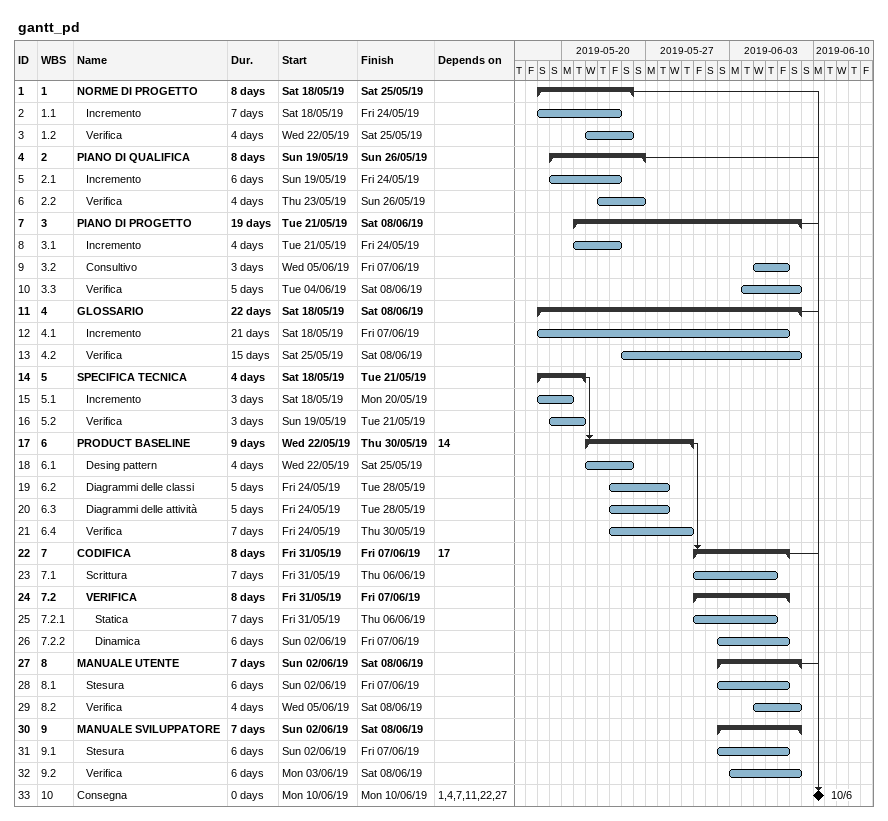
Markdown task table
gantt_pd

| ID | WBS | Task | Duration | Start | Finish | Predecessors |
|---|---|---|---|---|---|---|
| 1 | 1 | **NORME DI PROGETTO** | 8d | 2019-05-18 | 2019-05-25 |  |
| 2 | 1.1 | Incremento | 7d | 2019-05-18 | 2019-05-24 |  |
| 3 | 1.2 | Verifica | 4d | 2019-05-22 | 2019-05-25 |  |
| 4 | 2 | **PIANO DI QUALIFICA** | 8d | 2019-05-19 | 2019-05-26 |  |
| 5 | 2.1 | Incremento | 6d | 2019-05-19 | 2019-05-24 |  |
| 6 | 2.2 | Verifica | 4d | 2019-05-23 | 2019-05-26 |  |
| 7 | 3 | **PIANO DI PROGETTO** | 19d | 2019-05-21 | 2019-06-08 |  |
| 8 | 3.1 | Incremento | 4d | 2019-05-21 | 2019-05-24 |  |
| 9 | 3.2 | Consultivo | 3d | 2019-06-05 | 2019-06-07 |  |
| 10 | 3.3 | Verifica | 5d | 2019-06-04 | 2019-06-08 |  |
| 11 | 4 | **GLOSSARIO** | 22d | 2019-05-18 | 2019-06-08 |  |
| 12 | 4.1 | Incremento | 21d | 2019-05-18 | 2019-06-07 |  |
| 13 | 4.2 | Verifica | 15d | 2019-05-25 | 2019-06-08 |  |
| 14 | 5 | **SPECIFICA TECNICA** | 4d | 2019-05-18 | 2019-05-21 |  |
| 15 | 5.1 | Incremento | 3d | 2019-05-18 | 2019-05-20 |  |
| 16 | 5.2 | Verifica | 3d | 2019-05-19 | 2019-05-21 |  |
| 17 | 6 | **PRODUCT BASELINE** | 9d | 2019-05-22 | 2019-05-30 | 14 |
| 18 | 6.1 | Desing pattern | 4d | 2019-05-22 | 2019-05-25 |  |
| 19 | 6.2 | Diagrammi delle classi | 5d | 2019-05-24 | 2019-05-28 |  |
| 20 | 6.3 | Diagrammi delle attività | 5d | 2019-05-24 | 2019-05-28 |  |
| 21 | 6.4 | Verifica | 7d | 2019-05-24 | 2019-05-30 |  |
| 22 | 7 | **CODIFICA** | 8d | 2019-05-31 | 2019-06-07 | 17 |
| 23 | 7.1 | Scrittura | 7d | 2019-05-31 | 2019-06-06 |  |
| 24 | 7.2 | **VERIFICA** | 8d | 2019-05-31 | 2019-06-07 |  |
| 25 | 7.2.1 | Statica | 7d | 2019-05-31 | 2019-06-06 |  |
| 26 | 7.2.2 | Dinamica | 6d | 2019-06-02 | 2019-06-07 |  |
| 27 | 8 | **MANUALE UTENTE** | 7d | 2019-06-02 | 2019-06-08 |  |
| 28 | 8.1 | Stesura | 6d | 2019-06-02 | 2019-06-07 |  |
| 29 | 8.2 | Verifica | 4d | 2019-06-05 | 2019-06-08 |  |
| 30 | 9 | **MANUALE SVILUPPATORE** | 7d | 2019-06-02 | 2019-06-08 |  |
| 31 | 9.1 | Stesura | 6d | 2019-06-02 | 2019-06-07 |  |
| 32 | 9.2 | Verifica | 6d | 2019-06-03 | 2019-06-08 |  |
| 33 | 10 | Consegna | 0d | 2019-06-10 | 2019-06-10 | 1, 4, 7, 11, 22, 27 |
